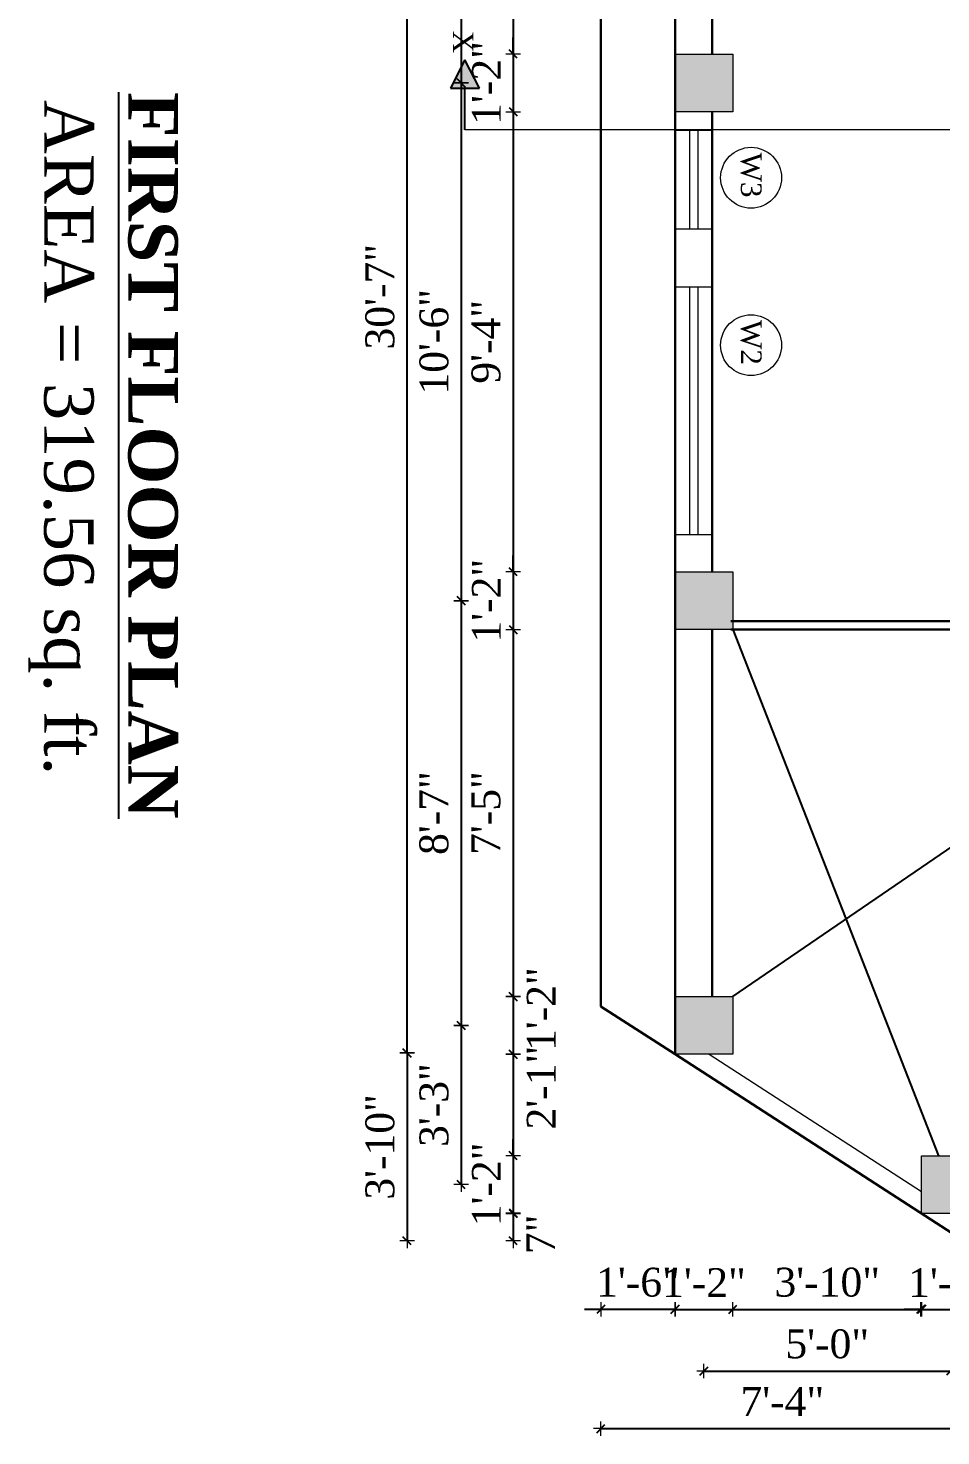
# Model space of a CAD drawing. Header units: inches. Extents: x 151827 to 346502, y -56182 to -23217.
# Drawn here: x 164348 to 164569.3, y -26073.9 to -25732.5 of the extents above; entities that cross this region are included whole.
import ezdxf

# ---------------------------------------------------------------- set-up
doc = ezdxf.new("R2010")
doc.units = ezdxf.units.IN
doc.header["$LTSCALE"] = 5
doc.header["$MEASUREMENT"] = 0
for name, color, linetype, lineweight in [('A-WALL', 7, 'Continuous', 9), ('Dimension', 7, 'Continuous', 18), ('Dw', 2, 'Continuous', 18)]:
    doc.layers.add(name, color=color, linetype=linetype, lineweight=lineweight)
doc.layers.add('dim line', color=7, linetype='Continuous', lineweight=15, true_color=0xfab2b2)
doc.layers.add('TEXT', color=6, linetype='Continuous')
doc.layers.add('WALL', color=7, linetype='Continuous')
doc.styles.add('ordinary', font='times.ttf')
doc.dimstyles.new('Copy of 96', dxfattribs={"dimtxt": 7, "dimasz": 4, "dimexe": 0.5, "dimexo": 0.5, "dimgap": 3, "dimtad": 1, "dimdec": 1, "dimzin": 11, "dimdsep": 46, "dimlunit": 4, "dimtxsty": 'ordinary', "dimblk": 'OBLIQUE', "dimcen": 0.09, "dimse1": 1, "dimse2": 1, "dimclrt": 6, "dimazin": 0, "dimtfac": 1, "dimtdec": 1, "dimtix": 1, "dimtmove": 2, "dimatfit": 3, "dimldrblk": 'leader', "dimfxl": 0.5, "dimfxlon": 1, "dimtolj": 1, "dimtzin": 0, "dimarcsym": 0})

# ---------------------------------------------------------------- blocks, each defined once
blk = doc.blocks.new('oblique')
at = {"color": 0, "lineweight": -2}
blk.add_line((0.25, 0.25), (-0.25, -0.25), dxfattribs=at)
at = {"layer": 'dim line', "lineweight": 9}
for p, q in [((-0.4375, 0), (0.4375, 0)), ((0, 0.4375), (0, -0.4375))]:
    blk.add_line(p, q, dxfattribs=at)
blk = doc.blocks.new('*D1940')
at = {"layer": 'A-WALL', "color": 0, "lineweight": -2, "ltscale": 5, "transparency": 16777216}
for p, q in [((164504.85, -26043.25), (164500.85, -26043.25)), ((164504.85, -26043.25), (164518.85, -26043.25)), ((164518.85, -26043.25), (164522.85, -26043.25))]:
    blk.add_line(p, q, dxfattribs=at)
at = {"layer": 'Defpoints', "color": 0, "ltscale": 5, "transparency": 16777216}
for p in [(164504.85, -25981.39), (164518.85, -25981.39), (164518.85, -26043.25)]:
    blk.add_point(p, dxfattribs=at)
at = {"layer": 'A-WALL', "color": 0, "lineweight": -2, "ltscale": 5, "transparency": 16777216, "xscale": 4, "yscale": 4, "zscale": 4}
blk.add_blockref('oblique', (164504.85, -26043.25), dxfattribs=at)
at = {"layer": 'A-WALL', "color": 0, "lineweight": -2, "ltscale": 5, "transparency": 16777216, "xscale": 4, "yscale": 4, "zscale": 4, "rotation": 180}
blk.add_blockref('oblique', (164518.85, -26043.25), dxfattribs=at)
at = {"layer": 'A-WALL', "color": 6, "ltscale": 5, "transparency": 16777216, "insert": (164511.85, -26036.75), "char_height": 7, "attachment_point": 5, "style": 'ordinary'}
blk.add_mtext('\\A1;1\'-2"', dxfattribs=at)
blk = doc.blocks.new('_OBLIQUE')
at = {"color": 0, "linetype": 'ByBlock'}
blk.add_line((-0.5, -0.5), (0.5, 0.5), dxfattribs=at)
blk = doc.blocks.new('leader')
at = {"layer": 'Dimension'}
for p, q in [((0, -4.328), (0, 4.328)), ((-4.424, 0), (4.424, 0))]:
    blk.add_line(p, q, dxfattribs=at)
blk = doc.blocks.new('*D1941')
at = {"layer": 'A-WALL', "color": 0, "lineweight": -2, "ltscale": 5, "transparency": 16777216}
blk.add_line((164518.85, -26043.25), (164564.62, -26043.25), dxfattribs=at)
at = {"layer": 'Defpoints', "color": 0, "ltscale": 5, "transparency": 16777216}
for p in [(164518.85, -25981.39), (164564.62, -26019.99), (164564.62, -26043.25)]:
    blk.add_point(p, dxfattribs=at)
at = {"layer": 'A-WALL', "color": 0, "lineweight": -2, "ltscale": 5, "transparency": 16777216, "xscale": 4, "yscale": 4, "zscale": 4, "rotation": 180}
blk.add_blockref('oblique', (164518.85, -26043.25), dxfattribs=at)
at = {"layer": 'A-WALL', "color": 0, "lineweight": -2, "ltscale": 5, "transparency": 16777216, "xscale": 4, "yscale": 4, "zscale": 4}
blk.add_blockref('oblique', (164564.62, -26043.25), dxfattribs=at)
at = {"layer": 'A-WALL', "color": 6, "ltscale": 5, "transparency": 16777216, "insert": (164541.74, -26036.69), "char_height": 7, "attachment_point": 5, "style": 'ordinary'}
blk.add_mtext('\\A1;3\'-10"', dxfattribs=at)
blk = doc.blocks.new('*D1942')
at = {"layer": 'A-WALL', "color": 0, "lineweight": -2, "ltscale": 5, "transparency": 16777216}
for p, q in [((164564.38, -26043.25), (164560.38, -26043.25)), ((164564.38, -26043.25), (164578.62, -26043.25)), ((164578.62, -26043.25), (164582.62, -26043.25))]:
    blk.add_line(p, q, dxfattribs=at)
at = {"layer": 'Defpoints', "color": 0, "ltscale": 5, "transparency": 16777216}
for p in [(164564.38, -26019.86), (164578.62, -26019.99), (164578.62, -26043.25)]:
    blk.add_point(p, dxfattribs=at)
at = {"layer": 'A-WALL', "color": 0, "lineweight": -2, "ltscale": 5, "transparency": 16777216, "xscale": 4, "yscale": 4, "zscale": 4}
blk.add_blockref('oblique', (164564.38, -26043.25), dxfattribs=at)
at = {"layer": 'A-WALL', "color": 0, "lineweight": -2, "ltscale": 5, "transparency": 16777216, "xscale": 4, "yscale": 4, "zscale": 4, "rotation": 180}
blk.add_blockref('oblique', (164578.62, -26043.25), dxfattribs=at)
at = {"layer": 'A-WALL', "color": 6, "ltscale": 5, "transparency": 16777216, "insert": (164571.5, -26036.75), "char_height": 7, "attachment_point": 5, "style": 'ordinary'}
blk.add_mtext('\\A1;1\'-2"', dxfattribs=at)
blk = doc.blocks.new('*D1947')
at = {"layer": 'A-WALL', "color": 0, "lineweight": -2, "ltscale": 5, "transparency": 16777216}
blk.add_line((164511.85, -26058.21), (164571.62, -26058.21), dxfattribs=at)
at = {"layer": 'Defpoints', "color": 0, "ltscale": 5, "transparency": 16777216}
for p in [(164511.85, -25974.39), (164571.62, -26012.99), (164571.62, -26058.21)]:
    blk.add_point(p, dxfattribs=at)
at = {"layer": 'A-WALL', "color": 0, "lineweight": -2, "ltscale": 5, "transparency": 16777216, "xscale": 4, "yscale": 4, "zscale": 4, "rotation": 180}
blk.add_blockref('oblique', (164511.85, -26058.21), dxfattribs=at)
at = {"layer": 'A-WALL', "color": 0, "lineweight": -2, "ltscale": 5, "transparency": 16777216, "xscale": 4, "yscale": 4, "zscale": 4}
blk.add_blockref('oblique', (164571.62, -26058.21), dxfattribs=at)
at = {"layer": 'A-WALL', "color": 6, "ltscale": 5, "transparency": 16777216, "insert": (164541.74, -26051.65), "char_height": 7, "attachment_point": 5, "style": 'ordinary'}
blk.add_mtext('\\A1;5\'-0"', dxfattribs=at)
blk = doc.blocks.new('*D1962')
at = {"layer": 'A-WALL', "color": 0, "lineweight": -2, "ltscale": 5, "transparency": 16777216}
blk.add_line((164486.85, -26072.16), (164574.85, -26072.16), dxfattribs=at)
at = {"layer": 'Defpoints', "color": 0, "ltscale": 5, "transparency": 16777216}
for p in [(164486.85, -25969.75), (164574.85, -26026.62), (164574.85, -26072.16)]:
    blk.add_point(p, dxfattribs=at)
at = {"layer": 'A-WALL', "color": 0, "lineweight": -2, "ltscale": 5, "transparency": 16777216, "xscale": 4, "yscale": 4, "zscale": 4, "rotation": 180}
blk.add_blockref('oblique', (164486.85, -26072.16), dxfattribs=at)
at = {"layer": 'A-WALL', "color": 0, "lineweight": -2, "ltscale": 5, "transparency": 16777216, "xscale": 4, "yscale": 4, "zscale": 4}
blk.add_blockref('oblique', (164574.85, -26072.16), dxfattribs=at)
at = {"layer": 'A-WALL', "color": 6, "ltscale": 5, "transparency": 16777216, "insert": (164530.85, -26065.59), "char_height": 7, "attachment_point": 5, "style": 'ordinary'}
blk.add_mtext('\\A1;7\'-4"', dxfattribs=at)
blk = doc.blocks.new('*D1965')
at = {"layer": 'A-WALL', "color": 0, "lineweight": -2, "ltscale": 5, "transparency": 16777216}
blk.add_line((164465.6, -25628.6), (164465.6, -25738.81), dxfattribs=at)
at = {"layer": 'Defpoints', "color": 0, "ltscale": 5, "transparency": 16777216}
for p in [(164504.85, -25628.6), (164465.6, -25738.81), (164504.85, -25738.81)]:
    blk.add_point(p, dxfattribs=at)
at = {"layer": 'A-WALL', "color": 0, "lineweight": -2, "ltscale": 5, "transparency": 16777216, "xscale": 4, "yscale": 4, "zscale": 4}
for p, rotation in [((164465.6, -25628.6), 90), ((164465.6, -25738.81), 270)]:
    blk.add_blockref('oblique', p, dxfattribs=dict(at, rotation=rotation))
at = {"layer": 'A-WALL', "color": 6, "ltscale": 5, "transparency": 16777216, "insert": (164459.02, -25683.7), "char_height": 7, "attachment_point": 5, "rotation": 90, "style": 'ordinary'}
blk.add_mtext('\\A1;9\'-2"', dxfattribs=at)
blk = doc.blocks.new('*D1966')
at = {"layer": 'A-WALL', "color": 0, "lineweight": -2, "ltscale": 5, "transparency": 16777216}
for p, q in [((164465.6, -25738.81), (164465.6, -25734.81)), ((164465.6, -25738.81), (164465.6, -25752.81)), ((164465.6, -25752.81), (164465.6, -25756.81))]:
    blk.add_line(p, q, dxfattribs=at)
at = {"layer": 'Defpoints', "color": 0, "ltscale": 5, "transparency": 16777216}
for p in [(164504.85, -25738.81), (164465.6, -25752.81), (164504.85, -25752.81)]:
    blk.add_point(p, dxfattribs=at)
at = {"layer": 'A-WALL', "color": 0, "lineweight": -2, "ltscale": 5, "transparency": 16777216, "xscale": 4, "yscale": 4, "zscale": 4}
for p, rotation in [((164465.6, -25738.81), 270), ((164465.6, -25752.81), 90)]:
    blk.add_blockref('oblique', p, dxfattribs=dict(at, rotation=rotation))
at = {"layer": 'A-WALL', "color": 6, "ltscale": 5, "transparency": 16777216, "insert": (164459.1, -25745.81), "char_height": 7, "attachment_point": 5, "rotation": 90, "style": 'ordinary'}
blk.add_mtext('\\A1;1\'-2"', dxfattribs=at)
blk = doc.blocks.new('*D1967')
at = {"layer": 'A-WALL', "color": 0, "lineweight": -2, "ltscale": 5, "transparency": 16777216}
blk.add_line((164465.6, -25752.81), (164465.6, -25864.38), dxfattribs=at)
at = {"layer": 'Defpoints', "color": 0, "ltscale": 5, "transparency": 16777216}
for p in [(164504.85, -25752.81), (164465.6, -25864.38), (164504.85, -25864.38)]:
    blk.add_point(p, dxfattribs=at)
at = {"layer": 'A-WALL', "color": 0, "lineweight": -2, "ltscale": 5, "transparency": 16777216, "xscale": 4, "yscale": 4, "zscale": 4}
for p, rotation in [((164465.6, -25752.81), 90), ((164465.6, -25864.38), 270)]:
    blk.add_blockref('oblique', p, dxfattribs=dict(at, rotation=rotation))
at = {"layer": 'A-WALL', "color": 6, "ltscale": 5, "transparency": 16777216, "insert": (164459.02, -25808.59), "char_height": 7, "attachment_point": 5, "rotation": 90, "style": 'ordinary'}
blk.add_mtext('\\A1;9\'-4"', dxfattribs=at)
blk = doc.blocks.new('*D1968')
at = {"layer": 'A-WALL', "color": 0, "lineweight": -2, "ltscale": 5, "transparency": 16777216}
for p, q in [((164465.6, -25864.38), (164465.6, -25860.38)), ((164465.6, -25864.38), (164465.6, -25878.38)), ((164465.6, -25878.38), (164465.6, -25882.38))]:
    blk.add_line(p, q, dxfattribs=at)
at = {"layer": 'Defpoints', "color": 0, "ltscale": 5, "transparency": 16777216}
for p in [(164504.85, -25864.38), (164465.6, -25878.38), (164504.85, -25878.38)]:
    blk.add_point(p, dxfattribs=at)
at = {"layer": 'A-WALL', "color": 0, "lineweight": -2, "ltscale": 5, "transparency": 16777216, "xscale": 4, "yscale": 4, "zscale": 4}
for p, rotation in [((164465.6, -25864.38), 270), ((164465.6, -25878.38), 90)]:
    blk.add_blockref('oblique', p, dxfattribs=dict(at, rotation=rotation))
at = {"layer": 'A-WALL', "color": 6, "ltscale": 5, "transparency": 16777216, "insert": (164459.1, -25871.38), "char_height": 7, "attachment_point": 5, "rotation": 90, "style": 'ordinary'}
blk.add_mtext('\\A1;1\'-2"', dxfattribs=at)
blk = doc.blocks.new('*D1969')
at = {"layer": 'A-WALL', "color": 0, "lineweight": -2, "ltscale": 5, "transparency": 16777216}
blk.add_line((164465.6, -25878.38), (164465.6, -25967.39), dxfattribs=at)
at = {"layer": 'Defpoints', "color": 0, "ltscale": 5, "transparency": 16777216}
for p in [(164504.85, -25878.38), (164465.6, -25967.39), (164504.85, -25967.39)]:
    blk.add_point(p, dxfattribs=at)
at = {"layer": 'A-WALL', "color": 0, "lineweight": -2, "ltscale": 5, "transparency": 16777216, "xscale": 4, "yscale": 4, "zscale": 4}
for p, rotation in [((164465.6, -25878.38), 90), ((164465.6, -25967.39), 270)]:
    blk.add_blockref('oblique', p, dxfattribs=dict(at, rotation=rotation))
at = {"layer": 'A-WALL', "color": 6, "ltscale": 5, "transparency": 16777216, "insert": (164459.02, -25922.88), "char_height": 7, "attachment_point": 5, "rotation": 90, "style": 'ordinary'}
blk.add_mtext('\\A1;7\'-5"', dxfattribs=at)
blk = doc.blocks.new('*D1970')
at = {"layer": 'A-WALL', "color": 0, "lineweight": -2, "ltscale": 5, "transparency": 16777216}
blk.add_line((164465.6, -25967.39), (164465.6, -25981.39), dxfattribs=at)
at = {"layer": 'Defpoints', "color": 0, "ltscale": 5, "transparency": 16777216}
for p in [(164504.85, -25967.39), (164465.6, -25981.39), (164504.85, -25981.39)]:
    blk.add_point(p, dxfattribs=at)
at = {"layer": 'A-WALL', "color": 0, "lineweight": -2, "ltscale": 5, "transparency": 16777216, "xscale": 4, "yscale": 4, "zscale": 4}
for p, rotation in [((164465.6, -25967.39), 90), ((164465.6, -25981.39), 270)]:
    blk.add_blockref('oblique', p, dxfattribs=dict(at, rotation=rotation))
at = {"layer": 'A-WALL', "color": 6, "ltscale": 5, "transparency": 16777216, "insert": (164472.39, -25970.42), "char_height": 7, "attachment_point": 5, "rotation": 90, "style": 'ordinary'}
blk.add_mtext('\\A1;1\'-2"', dxfattribs=at)
blk = doc.blocks.new('*D1971')
at = {"layer": 'A-WALL', "color": 0, "lineweight": -2, "ltscale": 5, "transparency": 16777216}
blk.add_line((164465.6, -25981.39), (164465.6, -26005.99), dxfattribs=at)
at = {"layer": 'Defpoints', "color": 0, "ltscale": 5, "transparency": 16777216}
for p in [(164504.85, -25981.39), (164465.6, -26005.99), (164564.62, -26005.99)]:
    blk.add_point(p, dxfattribs=at)
at = {"layer": 'A-WALL', "color": 0, "lineweight": -2, "ltscale": 5, "transparency": 16777216, "xscale": 4, "yscale": 4, "zscale": 4}
for p, rotation in [((164465.6, -25981.39), 90), ((164465.6, -26005.99), 270)]:
    blk.add_blockref('oblique', p, dxfattribs=dict(at, rotation=rotation))
at = {"layer": 'A-WALL', "color": 6, "ltscale": 5, "transparency": 16777216, "insert": (164472.39, -25989.46), "char_height": 7, "attachment_point": 5, "rotation": 90, "style": 'ordinary'}
blk.add_mtext('\\A1;2\'-1"', dxfattribs=at)
blk = doc.blocks.new('*D1972')
at = {"layer": 'A-WALL', "color": 0, "lineweight": -2, "ltscale": 5, "transparency": 16777216}
for p, q in [((164465.6, -26005.99), (164465.6, -26001.99)), ((164465.6, -26005.99), (164465.6, -26019.86)), ((164465.6, -26019.86), (164465.6, -26023.86))]:
    blk.add_line(p, q, dxfattribs=at)
at = {"layer": 'Defpoints', "color": 0, "ltscale": 5, "transparency": 16777216}
for p in [(164564.62, -26005.99), (164465.6, -26019.86), (164564.38, -26019.86)]:
    blk.add_point(p, dxfattribs=at)
at = {"layer": 'A-WALL', "color": 0, "lineweight": -2, "ltscale": 5, "transparency": 16777216, "xscale": 4, "yscale": 4, "zscale": 4}
for p, rotation in [((164465.6, -26005.99), 270), ((164465.6, -26019.86), 90)]:
    blk.add_blockref('oblique', p, dxfattribs=dict(at, rotation=rotation))
at = {"layer": 'A-WALL', "color": 6, "ltscale": 5, "transparency": 16777216, "insert": (164459.1, -26012.92), "char_height": 7, "attachment_point": 5, "rotation": 90, "style": 'ordinary'}
blk.add_mtext('\\A1;1\'-2"', dxfattribs=at)
blk = doc.blocks.new('*D1973')
at = {"layer": 'A-WALL', "color": 0, "lineweight": -2, "ltscale": 5, "transparency": 16777216}
blk.add_line((164465.6, -26019.99), (164465.6, -26026.62), dxfattribs=at)
at = {"layer": 'Defpoints', "color": 0, "ltscale": 5, "transparency": 16777216}
for p in [(164564.62, -26019.99), (164465.6, -26026.62), (164574.85, -26026.62)]:
    blk.add_point(p, dxfattribs=at)
at = {"layer": 'A-WALL', "color": 0, "lineweight": -2, "ltscale": 5, "transparency": 16777216, "xscale": 4, "yscale": 4, "zscale": 4}
for p, rotation in [((164465.6, -26019.99), 90), ((164465.6, -26026.62), 270)]:
    blk.add_blockref('oblique', p, dxfattribs=dict(at, rotation=rotation))
at = {"layer": 'A-WALL', "color": 6, "ltscale": 5, "transparency": 16777216, "insert": (164472.26, -26025.04), "char_height": 7, "attachment_point": 5, "rotation": 90, "style": 'ordinary'}
blk.add_mtext('\\A1;7"', dxfattribs=at)
blk = doc.blocks.new('*D1974')
at = {"layer": 'A-WALL', "color": 0, "lineweight": -2, "ltscale": 5, "transparency": 16777216}
blk.add_line((164452.98, -25621.6), (164452.98, -25745.81), dxfattribs=at)
at = {"layer": 'Defpoints', "color": 0, "ltscale": 5, "transparency": 16777216}
for p in [(164511.85, -25621.6), (164452.98, -25745.81), (164511.85, -25745.81)]:
    blk.add_point(p, dxfattribs=at)
at = {"layer": 'A-WALL', "color": 0, "lineweight": -2, "ltscale": 5, "transparency": 16777216, "xscale": 4, "yscale": 4, "zscale": 4}
for p, rotation in [((164452.98, -25621.6), 90), ((164452.98, -25745.81), 270)]:
    blk.add_blockref('oblique', p, dxfattribs=dict(at, rotation=rotation))
at = {"layer": 'A-WALL', "color": 6, "ltscale": 5, "transparency": 16777216, "insert": (164446.42, -25683.7), "char_height": 7, "attachment_point": 5, "rotation": 90, "style": 'ordinary'}
blk.add_mtext('\\A1;10\'-4"', dxfattribs=at)
blk = doc.blocks.new('*D1975')
at = {"layer": 'A-WALL', "color": 0, "lineweight": -2, "ltscale": 5, "transparency": 16777216}
blk.add_line((164452.98, -25871.38), (164452.98, -25974.39), dxfattribs=at)
at = {"layer": 'Defpoints', "color": 0, "ltscale": 5, "transparency": 16777216}
for p in [(164511.85, -25871.38), (164452.98, -25974.39), (164511.85, -25974.39)]:
    blk.add_point(p, dxfattribs=at)
at = {"layer": 'A-WALL', "color": 0, "lineweight": -2, "ltscale": 5, "transparency": 16777216, "xscale": 4, "yscale": 4, "zscale": 4}
for p, rotation in [((164452.98, -25871.38), 90), ((164452.98, -25974.39), 270)]:
    blk.add_blockref('oblique', p, dxfattribs=dict(at, rotation=rotation))
at = {"layer": 'A-WALL', "color": 6, "ltscale": 5, "transparency": 16777216, "insert": (164446.41, -25922.88), "char_height": 7, "attachment_point": 5, "rotation": 90, "style": 'ordinary'}
blk.add_mtext('\\A1;8\'-7"', dxfattribs=at)
blk = doc.blocks.new('*D1976')
at = {"layer": 'A-WALL', "color": 0, "lineweight": -2, "ltscale": 5, "transparency": 16777216}
blk.add_line((164452.98, -25745.81), (164452.98, -25871.38), dxfattribs=at)
at = {"layer": 'Defpoints', "color": 0, "ltscale": 5, "transparency": 16777216}
for p in [(164511.85, -25745.81), (164452.98, -25871.38), (164511.85, -25871.38)]:
    blk.add_point(p, dxfattribs=at)
at = {"layer": 'A-WALL', "color": 0, "lineweight": -2, "ltscale": 5, "transparency": 16777216, "xscale": 4, "yscale": 4, "zscale": 4}
for p, rotation in [((164452.98, -25745.81), 90), ((164452.98, -25871.38), 270)]:
    blk.add_blockref('oblique', p, dxfattribs=dict(at, rotation=rotation))
at = {"layer": 'A-WALL', "color": 6, "ltscale": 5, "transparency": 16777216, "insert": (164446.42, -25808.59), "char_height": 7, "attachment_point": 5, "rotation": 90, "style": 'ordinary'}
blk.add_mtext('\\A1;10\'-6"', dxfattribs=at)
blk = doc.blocks.new('*D1977')
at = {"layer": 'A-WALL', "color": 0, "lineweight": -2, "ltscale": 5, "transparency": 16777216}
blk.add_line((164452.98, -25974.39), (164452.98, -26012.99), dxfattribs=at)
at = {"layer": 'Defpoints', "color": 0, "ltscale": 5, "transparency": 16777216}
for p in [(164511.85, -25974.39), (164452.98, -26012.99), (164571.62, -26012.99)]:
    blk.add_point(p, dxfattribs=at)
at = {"layer": 'A-WALL', "color": 0, "lineweight": -2, "ltscale": 5, "transparency": 16777216, "xscale": 4, "yscale": 4, "zscale": 4}
for p, rotation in [((164452.98, -25974.39), 90), ((164452.98, -26012.99), 270)]:
    blk.add_blockref('oblique', p, dxfattribs=dict(at, rotation=rotation))
at = {"layer": 'A-WALL', "color": 6, "ltscale": 5, "transparency": 16777216, "insert": (164446.42, -25993.69), "char_height": 7, "attachment_point": 5, "rotation": 90, "style": 'ordinary'}
blk.add_mtext('\\A1;3\'-3"', dxfattribs=at)
blk = doc.blocks.new('*D1978')
at = {"layer": 'A-WALL', "color": 0, "lineweight": -2, "ltscale": 5, "transparency": 16777216}
blk.add_line((164439.88, -25981.06), (164439.88, -25614.27), dxfattribs=at)
at = {"layer": 'Defpoints', "color": 0, "ltscale": 5, "transparency": 16777216}
for p in [(164439.88, -25614.27), (164504.85, -25614.27), (164504.85, -25981.06)]:
    blk.add_point(p, dxfattribs=at)
at = {"layer": 'A-WALL', "color": 0, "lineweight": -2, "ltscale": 5, "transparency": 16777216, "xscale": 4, "yscale": 4, "zscale": 4}
for p, rotation in [((164439.88, -25614.27), 90), ((164439.88, -25981.06), 270)]:
    blk.add_blockref('oblique', p, dxfattribs=dict(at, rotation=rotation))
at = {"layer": 'A-WALL', "color": 6, "ltscale": 5, "transparency": 16777216, "insert": (164433.31, -25797.66), "char_height": 7, "attachment_point": 5, "rotation": 90, "style": 'ordinary'}
blk.add_mtext('\\A1;30\'-7"', dxfattribs=at)
blk = doc.blocks.new('*D1979')
at = {"layer": 'A-WALL', "color": 0, "lineweight": -2, "ltscale": 5, "transparency": 16777216}
blk.add_line((164439.88, -25981.06), (164439.88, -26026.62), dxfattribs=at)
at = {"layer": 'Defpoints', "color": 0, "ltscale": 5, "transparency": 16777216}
for p in [(164504.85, -25981.06), (164439.88, -26026.62), (164574.85, -26026.62)]:
    blk.add_point(p, dxfattribs=at)
at = {"layer": 'A-WALL', "color": 0, "lineweight": -2, "ltscale": 5, "transparency": 16777216, "xscale": 4, "yscale": 4, "zscale": 4}
for p, rotation in [((164439.88, -25981.06), 90), ((164439.88, -26026.62), 270)]:
    blk.add_blockref('oblique', p, dxfattribs=dict(at, rotation=rotation))
at = {"layer": 'A-WALL', "color": 6, "ltscale": 5, "transparency": 16777216, "insert": (164433.32, -26003.84), "char_height": 7, "attachment_point": 5, "rotation": 90, "style": 'ordinary'}
blk.add_mtext('\\A1;3\'-10"', dxfattribs=at)
blk = doc.blocks.new('*D2122')
at = {"layer": 'A-WALL', "color": 0, "lineweight": -2, "ltscale": 5, "transparency": 16777216}
for p, q in [((164486.85, -26043.25), (164482.85, -26043.25)), ((164504.85, -26043.25), (164486.85, -26043.25)), ((164504.85, -26043.25), (164508.85, -26043.25))]:
    blk.add_line(p, q, dxfattribs=at)
at = {"layer": 'Defpoints', "color": 0, "ltscale": 5, "transparency": 16777216}
for p in [(164486.85, -25969.75), (164504.85, -25981.39), (164486.85, -26043.25)]:
    blk.add_point(p, dxfattribs=at)
at = {"layer": 'A-WALL', "color": 0, "lineweight": -2, "ltscale": 5, "transparency": 16777216, "xscale": 4, "yscale": 4, "zscale": 4}
blk.add_blockref('oblique', (164486.85, -26043.25), dxfattribs=at)
at = {"layer": 'A-WALL', "color": 0, "lineweight": -2, "ltscale": 5, "transparency": 16777216, "xscale": 4, "yscale": 4, "zscale": 4, "rotation": 180}
blk.add_blockref('oblique', (164504.85, -26043.25), dxfattribs=at)
at = {"layer": 'A-WALL', "color": 6, "ltscale": 5, "transparency": 16777216, "insert": (164495.85, -26036.69), "char_height": 7, "attachment_point": 5, "style": 'ordinary'}
blk.add_mtext('\\A1;1\'-6"', dxfattribs=at)

msp = doc.modelspace()

# ---------------------------------------------------------------- hatches: boundary and pattern name
at = {"ltscale": 5}
msp.add_hatch(color=256, dxfattribs=at).paths.add_polyline_path([(164450.42, -25747.1), (164457.43, -25747.1), (164453.85, -25740.21)])
at = {"layer": 'WALL', "linetype": 'ByBlock', "ltscale": 5, "true_color": 0xf8991e}
h = msp.add_hatch(color=30, dxfattribs=at)
h.dxf.hatch_style = 1
h.paths.add_polyline_path([(164518.85, -25738.81), (164504.85, -25738.81), (164504.85, -25752.81), (164518.85, -25752.81)])
h = msp.add_hatch(color=30, dxfattribs=at)
h.dxf.hatch_style = 1
h.paths.add_polyline_path([(164518.85, -25864.38), (164504.85, -25864.38), (164504.85, -25878.38), (164518.85, -25878.38)])
h = msp.add_hatch(color=30, dxfattribs=at)
h.dxf.hatch_style = 1
h.paths.add_polyline_path([(164518.85, -25967.39), (164504.85, -25967.39), (164504.85, -25981.39), (164518.85, -25981.39)])
h = msp.add_hatch(color=30, dxfattribs=at)
h.dxf.hatch_style = 1
h.paths.add_polyline_path([(164578.62, -26005.99), (164564.62, -26005.99), (164564.62, -26019.99), (164578.62, -26019.99)])

# ---------------------------------------------------------------- linework, layer by layer
at = {"ltscale": 5}
for p, q in [((164453.85, -25740.21, -72.71), (164450.42, -25747.1, -72.71)), ((164457.43, -25747.1, -72.71), (164453.85, -25740.21, -72.71)), ((164450.42, -25747.1, -72.71), (164457.43, -25747.1, -72.71)), ((164453.85, -25757.19, -72.71), (164453.85, -25747.1, -72.71))]:
    msp.add_line(p, q, dxfattribs=at)
at = {"layer": 'A-WALL', "lineweight": 30}
for p, q in [((164486.85, -25969.75, -72.71), (164486.85, -25613.84, -72.71)), ((164504.85, -25981.39, -72.71), (164504.85, -25614.27, -72.71)), ((164513.85, -25738.81, -72.71), (164513.85, -25628.6, -72.71)), ((164513.85, -25864.38, -72.71), (164513.85, -25752.81, -72.71)), ((164513.85, -25760.59, -72.71), (164513.85, -25752.81, -72.71)), ((164513.85, -25856.59, -72.71), (164513.85, -25864.38, -72.71)), ((164645.13, -25876.38, -72.71), (164518.35, -25876.38, -72.71)), ((164513.85, -25967.39, -72.71), (164513.85, -25878.38, -72.71)), ((164645.13, -25878.38, -72.71), (164518.35, -25878.38, -72.71)), ((164504.85, -25981.39, -72.71), (164486.85, -25969.75, -72.71)), ((164574.85, -26026.62, -72.71), (164504.85, -25981.39, -72.71))]:
    msp.add_line(p, q, dxfattribs=at)
at = {"layer": 'A-WALL', "ltscale": 5}
for p, q in [((164742.41, -25757.19, -72.71), (164453.85, -25757.19, -72.71)), ((164513.85, -25757.31, -72.71), (164504.85, -25757.31, -72.71)), ((164513.85, -25781.31, -72.71), (164504.85, -25781.31, -72.71)), ((164513.85, -25795.38, -72.71), (164504.85, -25795.38, -72.71)), ((164513.85, -25855.38, -72.71), (164504.85, -25855.38, -72.71))]:
    msp.add_line(p, q, dxfattribs=at)
at = {"layer": 'A-WALL', "ltscale": 5, "elevation": -72.71}
for points in [[(164518.85, -25738.81), (164518.85, -25752.81), (164504.85, -25752.81), (164504.85, -25738.81)], [(164518.85, -25864.38), (164518.85, -25878.38), (164504.85, -25878.38), (164504.85, -25864.38)], [(164518.85, -25967.39), (164518.85, -25981.39), (164504.85, -25981.39), (164504.85, -25967.39)], [(164578.62, -26005.99), (164578.62, -26019.99), (164564.62, -26019.99), (164564.62, -26005.99)]]:
    msp.add_lwpolyline(points, close=True, dxfattribs=at)
msp.add_lwpolyline([(164513.85, -25878.38), (164513.85, -25878.38), (164513.85, -25967.39), (164518.85, -25967.39), (164518.85, -25981.39), (164513.14, -25981.39), (164564.62, -26014.65), (164564.62, -26005.99), (164578.62, -26005.99), (164578.62, -26010.89), (164653.95, -25878.38), (164513.85, -25878.38)], dxfattribs=at)
at = {"layer": 'A-WALL', "ltscale": 5}
for centre in [(164523.27, -25768.81, -72.71), (164523.27, -25809.41, -72.71)]:
    msp.add_circle(centre, 7.38, dxfattribs=at)
at = {"layer": 'Dw', "color": 3}
for p, q in [((164508.35, -25757.31, -72.71), (164508.35, -25781.31, -72.71)), ((164510.35, -25757.31, -72.71), (164510.35, -25781.31, -72.71)), ((164508.35, -25795.38, -72.71), (164508.35, -25855.38, -72.71)), ((164510.35, -25795.38, -72.71), (164510.35, -25855.38, -72.71))]:
    msp.add_line(p, q, dxfattribs=at)
at = {"layer": 'WALL', "color": 30, "linetype": 'ByBlock', "ltscale": 5, "true_color": 0xf8991e}
for p, q in [((164518.85, -25967.39, -72.71), (164648.78, -25878.38, -72.71)), ((164518.85, -25878.38, -72.71), (164568.68, -26005.99, -72.71))]:
    msp.add_line(p, q, dxfattribs=at)

# ---------------------------------------------------------------- texts
at = {"layer": 'TEXT', "style": 'ordinary'}
for s, p in [('X', (164450.97, -25733.14, -72.71)), ('W3', (164520.82, -25762.69, -72.71)), ('W2', (164520.82, -25803.29, -72.71))]:
    msp.add_text(s, height=5, rotation=270, dxfattribs=at).set_placement(p)
at = {"layer": 'TEXT', "char_height": 12, "width": 219.8151, "attachment_point": 8, "rotation": 270, "style": 'ordinary'}
for s, insert in [('AREA = 319.56 sq. ft.', (164348.01, -25831.82, -72.71)), ('{\\fTimes New Roman|b1|i0|c0|p18;\\LFIRST FLOOR PLAN}', (164372.13, -25836.13, -72.71))]:
    msp.add_mtext(s, dxfattribs=dict(at, insert=insert))

# ---------------------------------------------------------------- dimensions: what is measured, and where the dimension line sits
at = {"layer": 'A-WALL', "ltscale": 5}
for base, p1, p2, picture, middle in [((164439.88, -25614.27, -72.71), (164504.85, -25981.06, -72.71), (164504.85, -25614.27, -72.71), '*D1978', (164433.31, -25797.66, -72.71)), ((164452.98, -25745.81, -72.71), (164511.85, -25621.6, -72.71), (164511.85, -25745.81, -72.71), '*D1974', (164446.42, -25683.7, -72.71)), ((164465.6, -25738.81, -72.71), (164504.85, -25628.6, -72.71), (164504.85, -25738.81, -72.71), '*D1965', (164459.02, -25683.7, -72.71)), ((164465.6, -25752.81, -72.71), (164504.85, -25738.81, -72.71), (164504.85, -25752.81, -72.71), '*D1966', (164459.1, -25745.81, -72.71)), ((164452.98, -25871.38, -72.71), (164511.85, -25745.81, -72.71), (164511.85, -25871.38, -72.71), '*D1976', (164446.42, -25808.59, -72.71)), ((164465.6, -25864.38, -72.71), (164504.85, -25752.81, -72.71), (164504.85, -25864.38, -72.71), '*D1967', (164459.02, -25808.59, -72.71)), ((164465.6, -25878.38, -72.71), (164504.85, -25864.38, -72.71), (164504.85, -25878.38, -72.71), '*D1968', (164459.1, -25871.38, -72.71)), ((164452.98, -25974.39, -72.71), (164511.85, -25871.38, -72.71), (164511.85, -25974.39, -72.71), '*D1975', (164446.41, -25922.88, -72.71)), ((164465.6, -25967.39, -72.71), (164504.85, -25878.38, -72.71), (164504.85, -25967.39, -72.71), '*D1969', (164459.02, -25922.88, -72.71)), ((164452.98, -26012.99, -72.71), (164511.85, -25974.39, -72.71), (164571.62, -26012.99, -72.71), '*D1977', (164446.42, -25993.69, -72.71)), ((164439.88, -26026.62, -72.71), (164504.85, -25981.06, -72.71), (164574.85, -26026.62, -72.71), '*D1979', (164433.32, -26003.84, -72.71)), ((164465.6, -26019.86, -72.71), (164564.62, -26005.99, -72.71), (164564.38, -26019.86, -72.71), '*D1972', (164459.1, -26012.92, -72.71))]:
    dim = msp.add_linear_dim(base=base, p1=p1, p2=p2, angle=270, dimstyle='Copy of 96', override={"dimdec": 0, "dimblk": 'oblique', "dimtdec": 0, "dimarcsym": 1}, dxfattribs=at)
    dim.commit()
    dim.dimension.update_dxf_attribs({"geometry": picture, "text_midpoint": middle})
for base, p1, p2, picture, middle in [((164465.6, -25981.39, -72.71), (164504.85, -25967.39, -72.71), (164504.85, -25981.39, -72.71), '*D1970', (164472.39, -25970.42, -72.71)), ((164465.6, -26005.99, -72.71), (164504.85, -25981.39, -72.71), (164564.62, -26005.99, -72.71), '*D1971', (164472.39, -25989.46, -72.71)), ((164465.6, -26026.62, -72.71), (164564.62, -26019.99, -72.71), (164574.85, -26026.62, -72.71), '*D1973', (164472.26, -26025.04, -72.71))]:
    dim = msp.add_linear_dim(base=base, p1=p1, p2=p2, angle=270, dimstyle='Copy of 96', override={"dimdec": 0, "dimblk": 'oblique', "dimtdec": 0, "dimarcsym": 1}, dxfattribs=at)
    dim.commit()
    dim.dimension.update_dxf_attribs({"geometry": picture, "text_midpoint": middle, "dimtype": 160})
for base, p1, p2, picture, middle in [((164486.85, -26043.25, -72.71), (164504.85, -25981.39, -72.71), (164486.85, -25969.75, -72.71), '*D2122', (164495.85, -26036.69, -72.71)), ((164574.85, -26072.16, -72.71), (164486.85, -25969.75, -72.71), (164574.85, -26026.62, -72.71), '*D1962', (164530.85, -26065.59, -72.71)), ((164571.62, -26058.21, -72.71), (164511.85, -25974.39, -72.71), (164571.62, -26012.99, -72.71), '*D1947', (164541.74, -26051.65, -72.71)), ((164518.85, -26043.25, -72.71), (164504.85, -25981.39, -72.71), (164518.85, -25981.39, -72.71), '*D1940', (164511.85, -26036.75, -72.71)), ((164564.62, -26043.25, -72.71), (164518.85, -25981.39, -72.71), (164564.62, -26019.99, -72.71), '*D1941', (164541.74, -26036.69, -72.71)), ((164578.62, -26043.25, -72.71), (164564.38, -26019.86, -72.71), (164578.62, -26019.99, -72.71), '*D1942', (164571.5, -26036.75, -72.71))]:
    dim = msp.add_linear_dim(base=base, p1=p1, p2=p2, dimstyle='Copy of 96', override={"dimdec": 0, "dimblk": 'oblique', "dimtdec": 0, "dimarcsym": 1}, dxfattribs=at)
    dim.commit()
    dim.dimension.update_dxf_attribs({"geometry": picture, "text_midpoint": middle})

doc.saveas('drawing.dxf')
